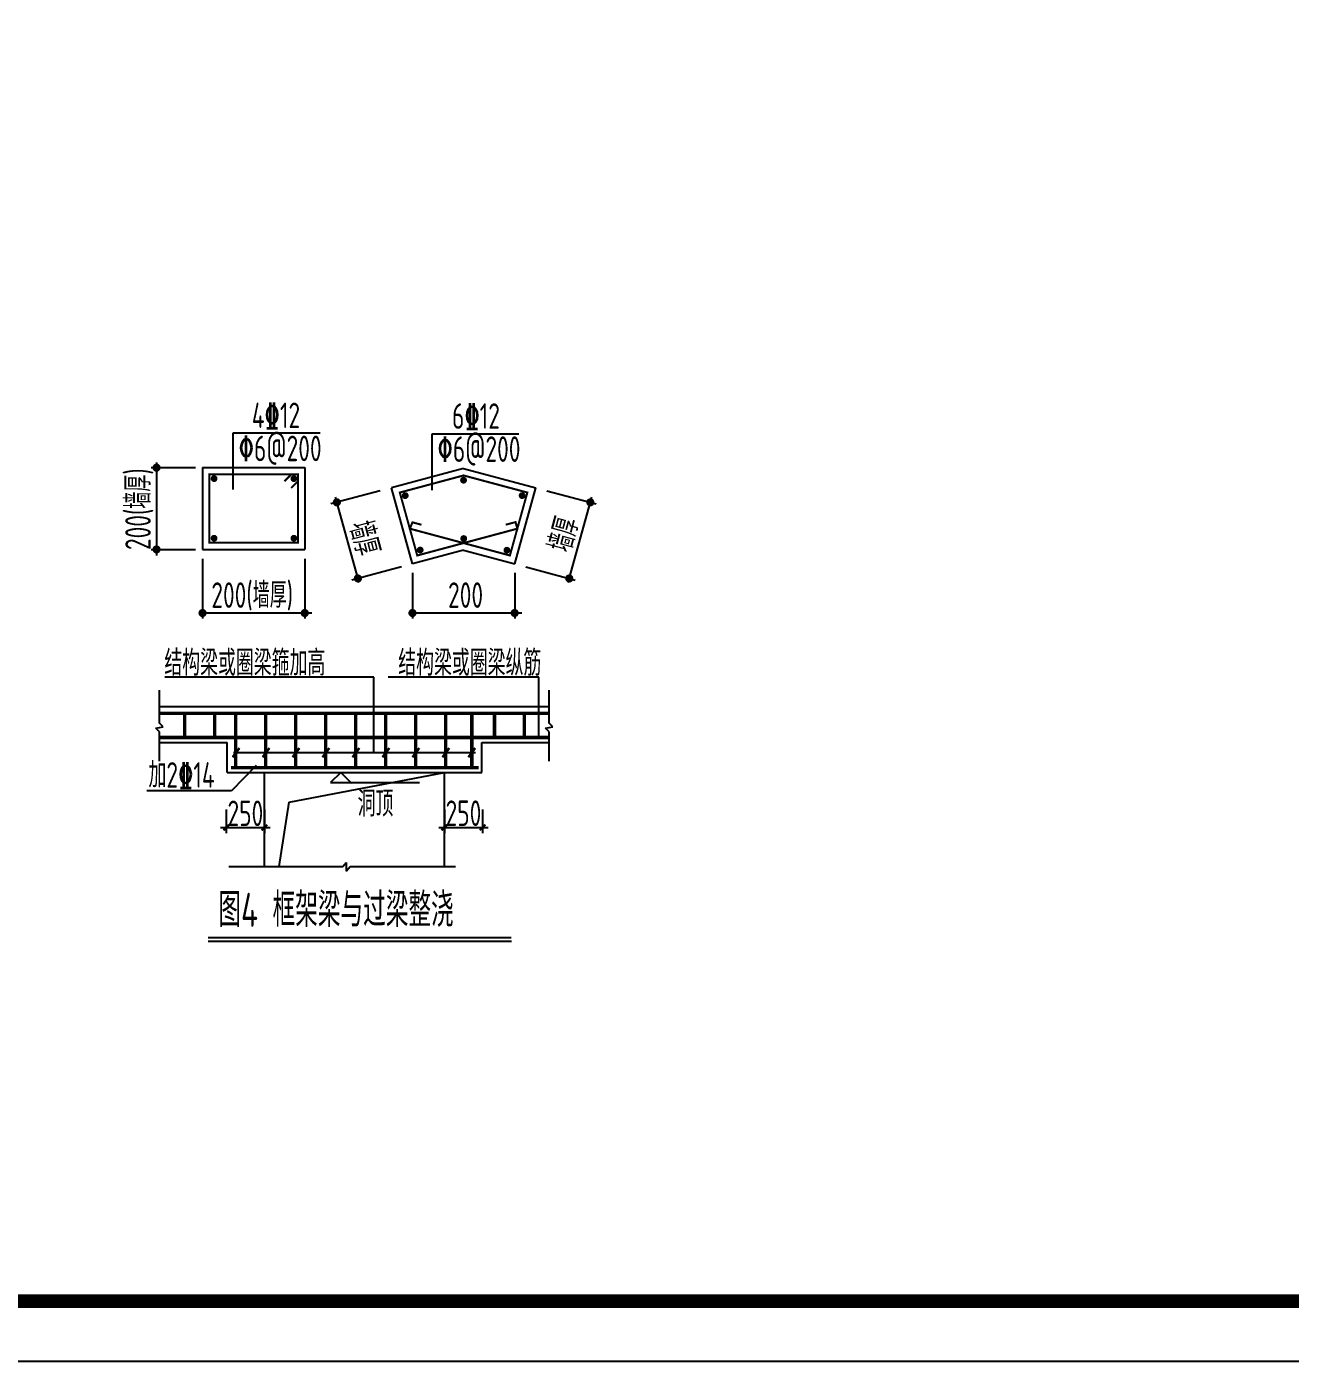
# Model space of a CAD drawing. Extents: x -89996 to 1006241, y -2176 to 440573.
# Drawn here: x 619477 to 634315, y 109594 to 125267 of the extents above; entities that cross this region are included whole.
import ezdxf

# ---------------------------------------------------------------- set-up
doc = ezdxf.new("R2010")
doc.units = 0
doc.header["$LTSCALE"] = 1000
doc.header["$MEASUREMENT"] = 0
for name, color, linetype in [('DIM', 146, 'Continuous'), ('GJ', 4, 'Continuous'), ('HZ', 7, 'Continuous'), ('L', 4, 'Continuous'), ('PUB_TITLE', 4, 'Continuous'), ('REIN', 1, 'Continuous'), ('TEXT', 7, 'Continuous'), ('THICK', 6, 'Continuous'), ('THIN', 7, 'Continuous')]:
    doc.layers.add(name, color=color, linetype=linetype)
doc.styles.add('FF', font='tssdeng.shx', dxfattribs={"width": 0.7, "bigfont": 'tssdchn.shx'})
doc.styles.add('TSSD_Rein', font='Tssdeng.shx', dxfattribs={"width": 0.7, "bigfont": 'hztxt.shx'})

# ---------------------------------------------------------------- blocks, each defined once
blk = doc.blocks.new('_ArchTick')
at = {"color": 0, "linetype": 'ByBlock', "const_width": 0.4}
blk.add_lwpolyline([(-0.5, -0.5), (0.5, 0.5)], dxfattribs=at)

msp = doc.modelspace()

# ---------------------------------------------------------------- linework, layer by layer
at = {"linetype": 'ByBlock'}
for p, q in [((621895.91, 116690.26), (621975.11, 116795.86)), ((622247.91, 116690.26), (622327.11, 116795.86)), ((622599.91, 116690.26), (622679.11, 116795.86)), ((622951.91, 116690.26), (623031.11, 116795.86)), ((623303.91, 116690.26), (623383.11, 116795.86)), ((624359.91, 116690.26), (624439.11, 116795.86)), ((624664.39, 116690.26), (624743.59, 116795.86))]:
    msp.add_line(p, q, dxfattribs=at)
at = {"linetype": 'ByBlock', "const_width": 28}
for points in [[(621895.91, 116690.26), (621975.11, 116795.86)], [(622247.91, 116690.26), (622327.11, 116795.86)], [(622599.91, 116690.26), (622679.11, 116795.86)], [(622951.91, 116690.26), (623031.11, 116795.86)], [(623303.91, 116690.26), (623383.11, 116795.86)], [(623655.91, 116690.26), (623735.11, 116795.86)], [(624007.91, 116690.26), (624087.11, 116795.86)], [(624359.91, 116690.26), (624439.11, 116795.86)], [(624664.39, 116690.26), (624743.59, 116795.86)]]:
    msp.add_lwpolyline(points, dxfattribs=at)
at = {"layer": 'DIM'}
for p, q in [((621820.23, 116073.04), (621820.23, 115795.52)), ((622269.03, 116073.04), (622269.03, 115795.52)), ((624381.03, 116074.8), (624381.03, 115797.28)), ((624829.83, 116074.8), (624829.83, 115797.28)), ((621753.56, 115862.18), (622335.7, 115862.18)), ((624314.36, 115863.94), (624896.5, 115863.94))]:
    msp.add_line(p, q, dxfattribs=at)
at = {"layer": 'GJ', "const_width": 24}
for points in [[(622581.71, 119848.44), (622661.71, 119928.44), (622661.71, 120008.44), (621621.71, 120008.44), (621621.71, 119208.44), (622661.71, 119208.44), (622661.71, 120008.44), (622581.71, 120008.44), (622501.71, 119928.44)], [(624112.25, 119418.08), (624006.8, 119446.34), (623975.64, 119371.87), (625150.85, 119056.97), (625355.42, 119796.51), (624606.8, 119997.1), (623858.17, 119796.51), (624062.74, 119056.97), (625237.96, 119371.87), (625217.25, 119449.14), (625101.34, 119418.08)]]:
    msp.add_lwpolyline(points, dxfattribs=at)
at = {"layer": 'GJ', "const_width": 40}
for points in [[(621657.22, 119959.93, 1), (621697.22, 119959.93, 1)], [(622594.43, 119959.93, 1), (622634.43, 119959.93, 1)], [(624586.4, 119941.37, 1), (624626.4, 119941.37, 1)], [(623901.81, 119760.19, 1), (623941.81, 119760.19, 1)], [(625274.28, 119760.48, 1), (625314.28, 119760.48, 1)], [(621657.22, 119259.41, 1), (621697.22, 119259.41, 1)], [(622594.43, 119259.41, 1), (622634.43, 119259.41, 1)], [(624588.85, 119255.92, 1), (624628.85, 119255.92, 1)], [(624077.38, 119121.5, 1), (624117.38, 119121.5, 1)], [(625095.79, 119118.94, 1), (625135.79, 119118.94, 1)]]:
    msp.add_lwpolyline(points, format="xyb", close=True, dxfattribs=at)
at = {"layer": 'HZ'}
for p, q in [((621901.59, 119833.45), (621901.59, 120496.11)), ((621901.59, 120496.11), (622922.44, 120496.11)), ((624236.81, 119824.93), (624236.81, 120487.6)), ((624236.81, 120487.6), (625257.66, 120487.6)), ((620937.66, 120088.44), (621459.58, 120088.44)), ((621001.09, 120149.28), (621001.09, 119055.97)), ((623629.04, 119817.93), (623049.22, 119662.57)), ((625584.56, 119817.93), (626164.37, 119662.57)), ((623379.2, 118738.75), (623102.12, 119740.4)), ((625834.39, 118738.75), (626111.47, 119740.4)), ((620937.66, 119128.44), (621459.58, 119128.44)), ((621541.71, 119018.44), (621541.71, 118318.18)), ((622741.71, 119018.44), (622741.71, 118318.18)), ((623876.27, 118924.18), (623296.46, 118768.82)), ((624006.8, 118851.43), (624006.8, 118318.18)), ((625206.8, 118851.43), (625206.8, 118318.18)), ((625337.33, 118924.18), (625917.14, 118768.82)), ((622824.11, 118381.25), (621496.97, 118381.25)), ((625289.2, 118381.25), (623962.06, 118381.25)), ((621852.1, 115402.94), (623190.56, 115402.94)), ((623190.56, 115402.94), (623226.2, 115452.41)), ((623226.2, 115452.41), (623228.18, 115351.49)), ((623228.18, 115351.49), (623273.72, 115402.94)), ((623273.72, 115402.94), (624510.73, 115402.94))]:
    msp.add_line(p, q, dxfattribs=at)
at = {"layer": 'HZ', "const_width": 48}
for points in [[(620977.09, 120088.44, 1), (621025.09, 120088.44, 1)], [(623094.51, 119681.14, 1), (623142.51, 119681.14, 1)], [(626071.08, 119681.14, 1), (626119.08, 119681.14, 1)], [(620977.09, 119128.44, 1), (621025.09, 119128.44, 1)], [(623341.75, 118787.39, 1), (623389.75, 118787.39, 1)], [(625823.85, 118787.39, 1), (625871.85, 118787.39, 1)], [(621517.71, 118381.25, 1), (621565.71, 118381.25, 1)], [(622717.71, 118381.25, 1), (622765.71, 118381.25, 1)], [(623982.8, 118381.25, 1), (624030.8, 118381.25, 1)], [(625182.8, 118381.25, 1), (625230.8, 118381.25, 1)]]:
    msp.add_lwpolyline(points, format="xyb", close=True, dxfattribs=at)
at = {"layer": 'L'}
for p, q in [((621541.71, 120088.44), (622741.71, 120088.44)), ((621541.71, 120088.44), (621541.71, 119128.44)), ((622741.71, 120088.44), (622741.71, 119128.44)), ((624606.8, 120079.92), (623759.57, 119852.91)), ((624606.8, 120079.92), (625454.03, 119852.91)), ((624006.8, 118959.15), (623759.57, 119852.91)), ((625206.8, 118959.15), (625454.03, 119852.91)), ((621541.71, 119128.44), (622741.71, 119128.44)), ((624606.8, 119119.92), (624006.8, 118959.15)), ((624606.8, 119119.92), (625206.8, 118959.15))]:
    msp.add_line(p, q, dxfattribs=at)
at = {"layer": 'PUB_TITLE'}
msp.add_lwpolyline([(558342.77, 109593.71), (647442.77, 109593.71), (647442.77, 172593.71), (558342.77, 172593.71)], close=True, dxfattribs=at)
at = {"layer": 'PUB_TITLE', "const_width": 159.09}
msp.add_lwpolyline([(560640.74, 110300.78), (560640.74, 171179.57), (646028.62, 171179.57), (646028.62, 110300.78)], close=True, dxfattribs=at)
at = {"layer": 'REIN', "const_width": 40}
for points in [[(621036.15, 117203.3), (625616.55, 117203.3)], [(621330.95, 116919.94), (621330.95, 117203.3)], [(621682.95, 116919.94), (621682.95, 117203.3)], [(621931.11, 116566.18), (621931.11, 117203.3)], [(622283.11, 116566.18), (622283.11, 117203.3)], [(622635.11, 116566.18), (622635.11, 117203.3)], [(622987.11, 116566.18), (622987.11, 117203.3)], [(623339.11, 116566.18), (623339.11, 117203.3)], [(623691.11, 116566.18), (623691.11, 117203.3)], [(624043.11, 116566.18), (624043.11, 117203.3)], [(624395.11, 116566.18), (624395.11, 117203.3)], [(624703.99, 116566.18), (624703.99, 117203.3)], [(624969.75, 116919.94), (624969.75, 117203.3)], [(625321.75, 116919.94), (625321.75, 117203.3)], [(621036.15, 116919.94), (625616.55, 116919.94)], [(621877.43, 116566.18), (624784.07, 116566.18)]]:
    msp.add_lwpolyline(points, dxfattribs=at)
at = {"layer": 'TEXT'}
for p, q in [((623552.07, 117628.34), (621097.75, 117628.34)), ((623552.07, 116743.06), (623552.07, 117628.34)), ((625492.47, 117628.34), (623721.03, 117628.34)), ((625492.47, 116902.34), (625492.47, 117628.34)), ((621037.03, 117086.78), (621037.03, 117476.1)), ((625613.03, 117086.78), (625613.03, 117476.1)), ((621037.03, 117282.5), (625613.03, 117282.5)), ((621077.51, 117044.9), (621037.03, 117086.78)), ((625653.51, 117044.9), (625613.03, 117086.78)), ((620994.79, 117029.06), (621077.51, 117044.9)), ((621037.03, 116985.26), (620994.79, 117029.06)), ((621037.03, 116641.86), (621037.03, 116985.26)), ((625570.79, 117029.06), (625653.51, 117044.9)), ((625613.03, 116985.26), (625570.79, 117029.06)), ((625613.03, 116641.86), (625613.03, 116985.26)), ((621037.03, 116860.1), (621829.03, 116860.1)), ((621829.03, 116508.1), (621829.03, 116860.1)), ((623655.91, 116690.26), (623735.11, 116795.86)), ((624007.91, 116690.26), (624087.11, 116795.86)), ((624821.03, 116508.1), (624821.03, 116860.1)), ((624821.03, 116860.1), (625613.03, 116860.1)), ((621904.71, 116743.06), (624747.99, 116743.06)), ((621829.03, 116508.1), (624821.03, 116508.1)), ((622170.47, 116592.58), (621881.88, 116294.11)), ((622269.03, 115402.94), (622269.03, 116508.1)), ((622559.43, 116161.38), (624381.03, 116508.1)), ((623163.66, 116509.31), (623044.09, 116389.74)), ((623293.35, 116379.62), (623163.66, 116509.31)), ((624381.03, 115402.94), (624381.03, 116508.1)), ((623044.09, 116389.74), (624087.99, 116389.74)), ((621881.88, 116294.11), (620886.01, 116294.11)), ((622443.09, 115402.94), (622559.43, 116161.38))]:
    msp.add_line(p, q, dxfattribs=at)
at = {"layer": 'THICK', "linetype": 'Continuous', "const_width": 20}
msp.add_lwpolyline([(621605.85, 114568.89), (625169.14, 114568.89)], dxfattribs=at)
at = {"layer": 'THIN', "linetype": 'Continuous'}
msp.add_lwpolyline([(621605.85, 114528.89), (625169.14, 114528.89)], dxfattribs=at)

# ---------------------------------------------------------------- block references
at = {"layer": 'DIM', "xscale": 66.66666666666667, "yscale": 66.66666666666667, "zscale": 66.66666666666667, "rotation": 180}
for p in [(621820.23, 115862.18), (624381.03, 115863.94)]:
    msp.add_blockref('_ArchTick', p, dxfattribs=at)
at = {"layer": 'DIM', "xscale": 66.66666666666667, "yscale": 66.66666666666667, "zscale": 66.66666666666667}
for p in [(622269.03, 115862.18), (624829.83, 115863.94)]:
    msp.add_blockref('_ArchTick', p, dxfattribs=at)

# ---------------------------------------------------------------- texts
at = {"layer": 'HZ', "style": 'FF', "width": 0.7}
for s, height, p in [('4%%13212', 300, (622119.98, 120553.12)), ('6%%13212', 300, (624471.42, 120544.6)), ('%%1306@200', 300, (621965.64, 120164.48)), ('%%1306@200', 300, (624300.86, 120155.97)), ('200(墙厚)', 300, (621644.94, 118441.83)), ('200', 300, (624424.74, 118441.83)), ('图4 框架梁与过梁整浇', 400, (621726.8, 114695.26))]:
    msp.add_text(s, height=height, dxfattribs=at).set_placement(p)
for s, rotation, p in [('200(墙厚)', 90, (620934.03, 119120.91)), ('墙厚', 285, (623246.46, 119415)), ('墙厚', 75, (625876.03, 119074.99))]:
    msp.add_text(s, height=300, rotation=rotation, dxfattribs=at).set_placement(p)
at = {"layer": 'TEXT', "style": 'TSSD_Rein', "width": 0.7}
for s, p in [('结构梁或圈梁箍加高', (621093.35, 117645.06)), ('结构梁或圈梁纵筋', (623839.83, 117645.06)), ('加2%%13214', (620907, 116330.03)), ('洞顶', (623362.68, 115991.63))]:
    msp.add_text(s, height=300, dxfattribs=at).set_placement(p)
at = {"layer": 'TEXT', "char_height": 300, "attachment_point": 5, "style": 'TSSD_Rein'}
for insert in [(622044.63, 116028.85), (624605.43, 116030.61)]:
    msp.add_mtext('\\A1;250', dxfattribs=dict(at, insert=insert))

doc.saveas('drawing.dxf')
